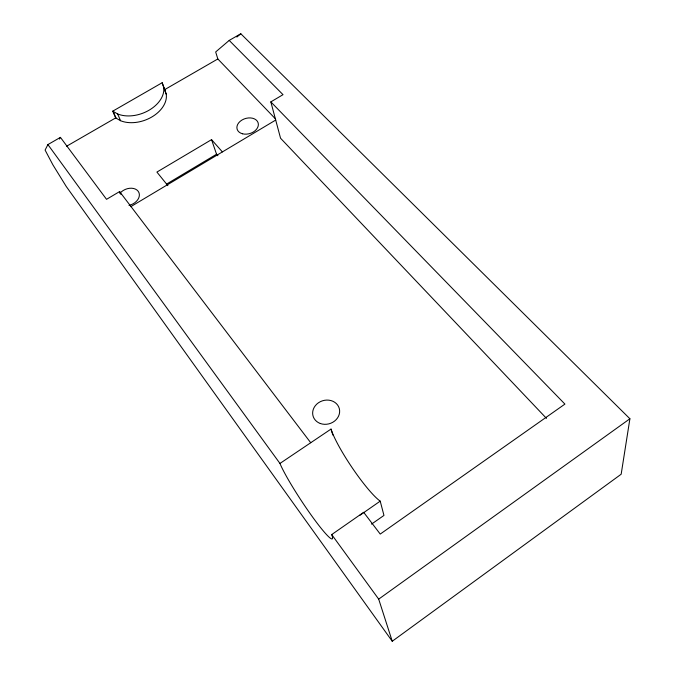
<?xml version="1.0" encoding="UTF-8"?>
<svg xmlns="http://www.w3.org/2000/svg" width="675" height="675" viewBox="0 0 675 675"><rect width="100%" height="100%" fill="white"/><g stroke="black" fill="none" stroke-linecap="round" stroke-linejoin="round"><path stroke-width="1.01" d="M275.383 118.792L217.831 58.961L215.671 51.95L229.205 40.416L240.806 33.75L629.902 418.762L621.169 474.221L392.243 641.25L66.268 186.511L52.903 164.86L45.098 150.086L47.908 144.577L60.429 137.379L106.54 199.328L119.593 191.582L310.728 442.733M59.408 139.075L60.429 137.379M236.866 37.058L240.806 33.75M392.243 641.25L378.692 599.138L629.902 418.762M371.537 524.121L383.965 515.422L380.211 501.145A48.052 7.408 56.1 0 1 352.738 468.56A48.052 7.408 56.1 0 1 331.02 429.081L279.956 463.447A48.617 4.826 56.6 0 0 313.335 518.062A48.617 4.826 56.6 0 0 331.712 534.575L378.692 599.138M331.712 534.575L363.673 512.308L380.236 534.077L564.924 404.097L270.835 101.883L283.011 94.669L229.205 40.416M359.792 515.371L380.211 501.145M166.413 184.182L216.548 154.229L211.545 139.641L156.904 172.074L167.881 185.667M130.781 206.677L275.771 120.015M66.597 146.239L115.687 117.906L120.563 120.715A28.966 19.702 -20.6 0 0 151.588 117.121A28.966 19.702 -20.6 0 0 166.261 94.289L164.742 89.598L217.831 58.961M115.687 117.906L112.75 111.164L162.177 82.721L164.852 89.918M112.75 111.164L117.644 113.965A29.168 19.718 -20.6 0 0 148.888 110.32A29.168 19.718 -20.6 0 0 163.696 87.421L162.177 82.721M546.488 418.39L280.555 138.223L270.835 101.883M211.545 139.641L222.387 151.9M216.548 154.229L217.89 155.756M47.908 144.577L279.956 463.447M119.593 191.582L120.918 194.417M113.079 111.358L116.024 118.1M117.644 113.965L120.563 120.715M163.696 87.421L166.261 94.289M331.02 429.081L332.868 435.054M119.863 193.371A11.315 8.193 -23.2 0 1 138.156 191.236A11.315 8.193 -23.2 0 1 128.993 205.377M242.553 133.793A10.969 7.83 -16.7 0 0 258.373 124.276A10.969 7.83 -16.7 0 0 241.971 120.032A10.969 7.83 -16.7 0 0 242.553 133.793M320.288 423.495A13.652 11.973 -17.4 0 0 339.618 410.383A13.652 11.973 -17.4 0 0 318.532 402.722A13.652 11.973 -17.4 0 0 320.288 423.495"/></g></svg>
